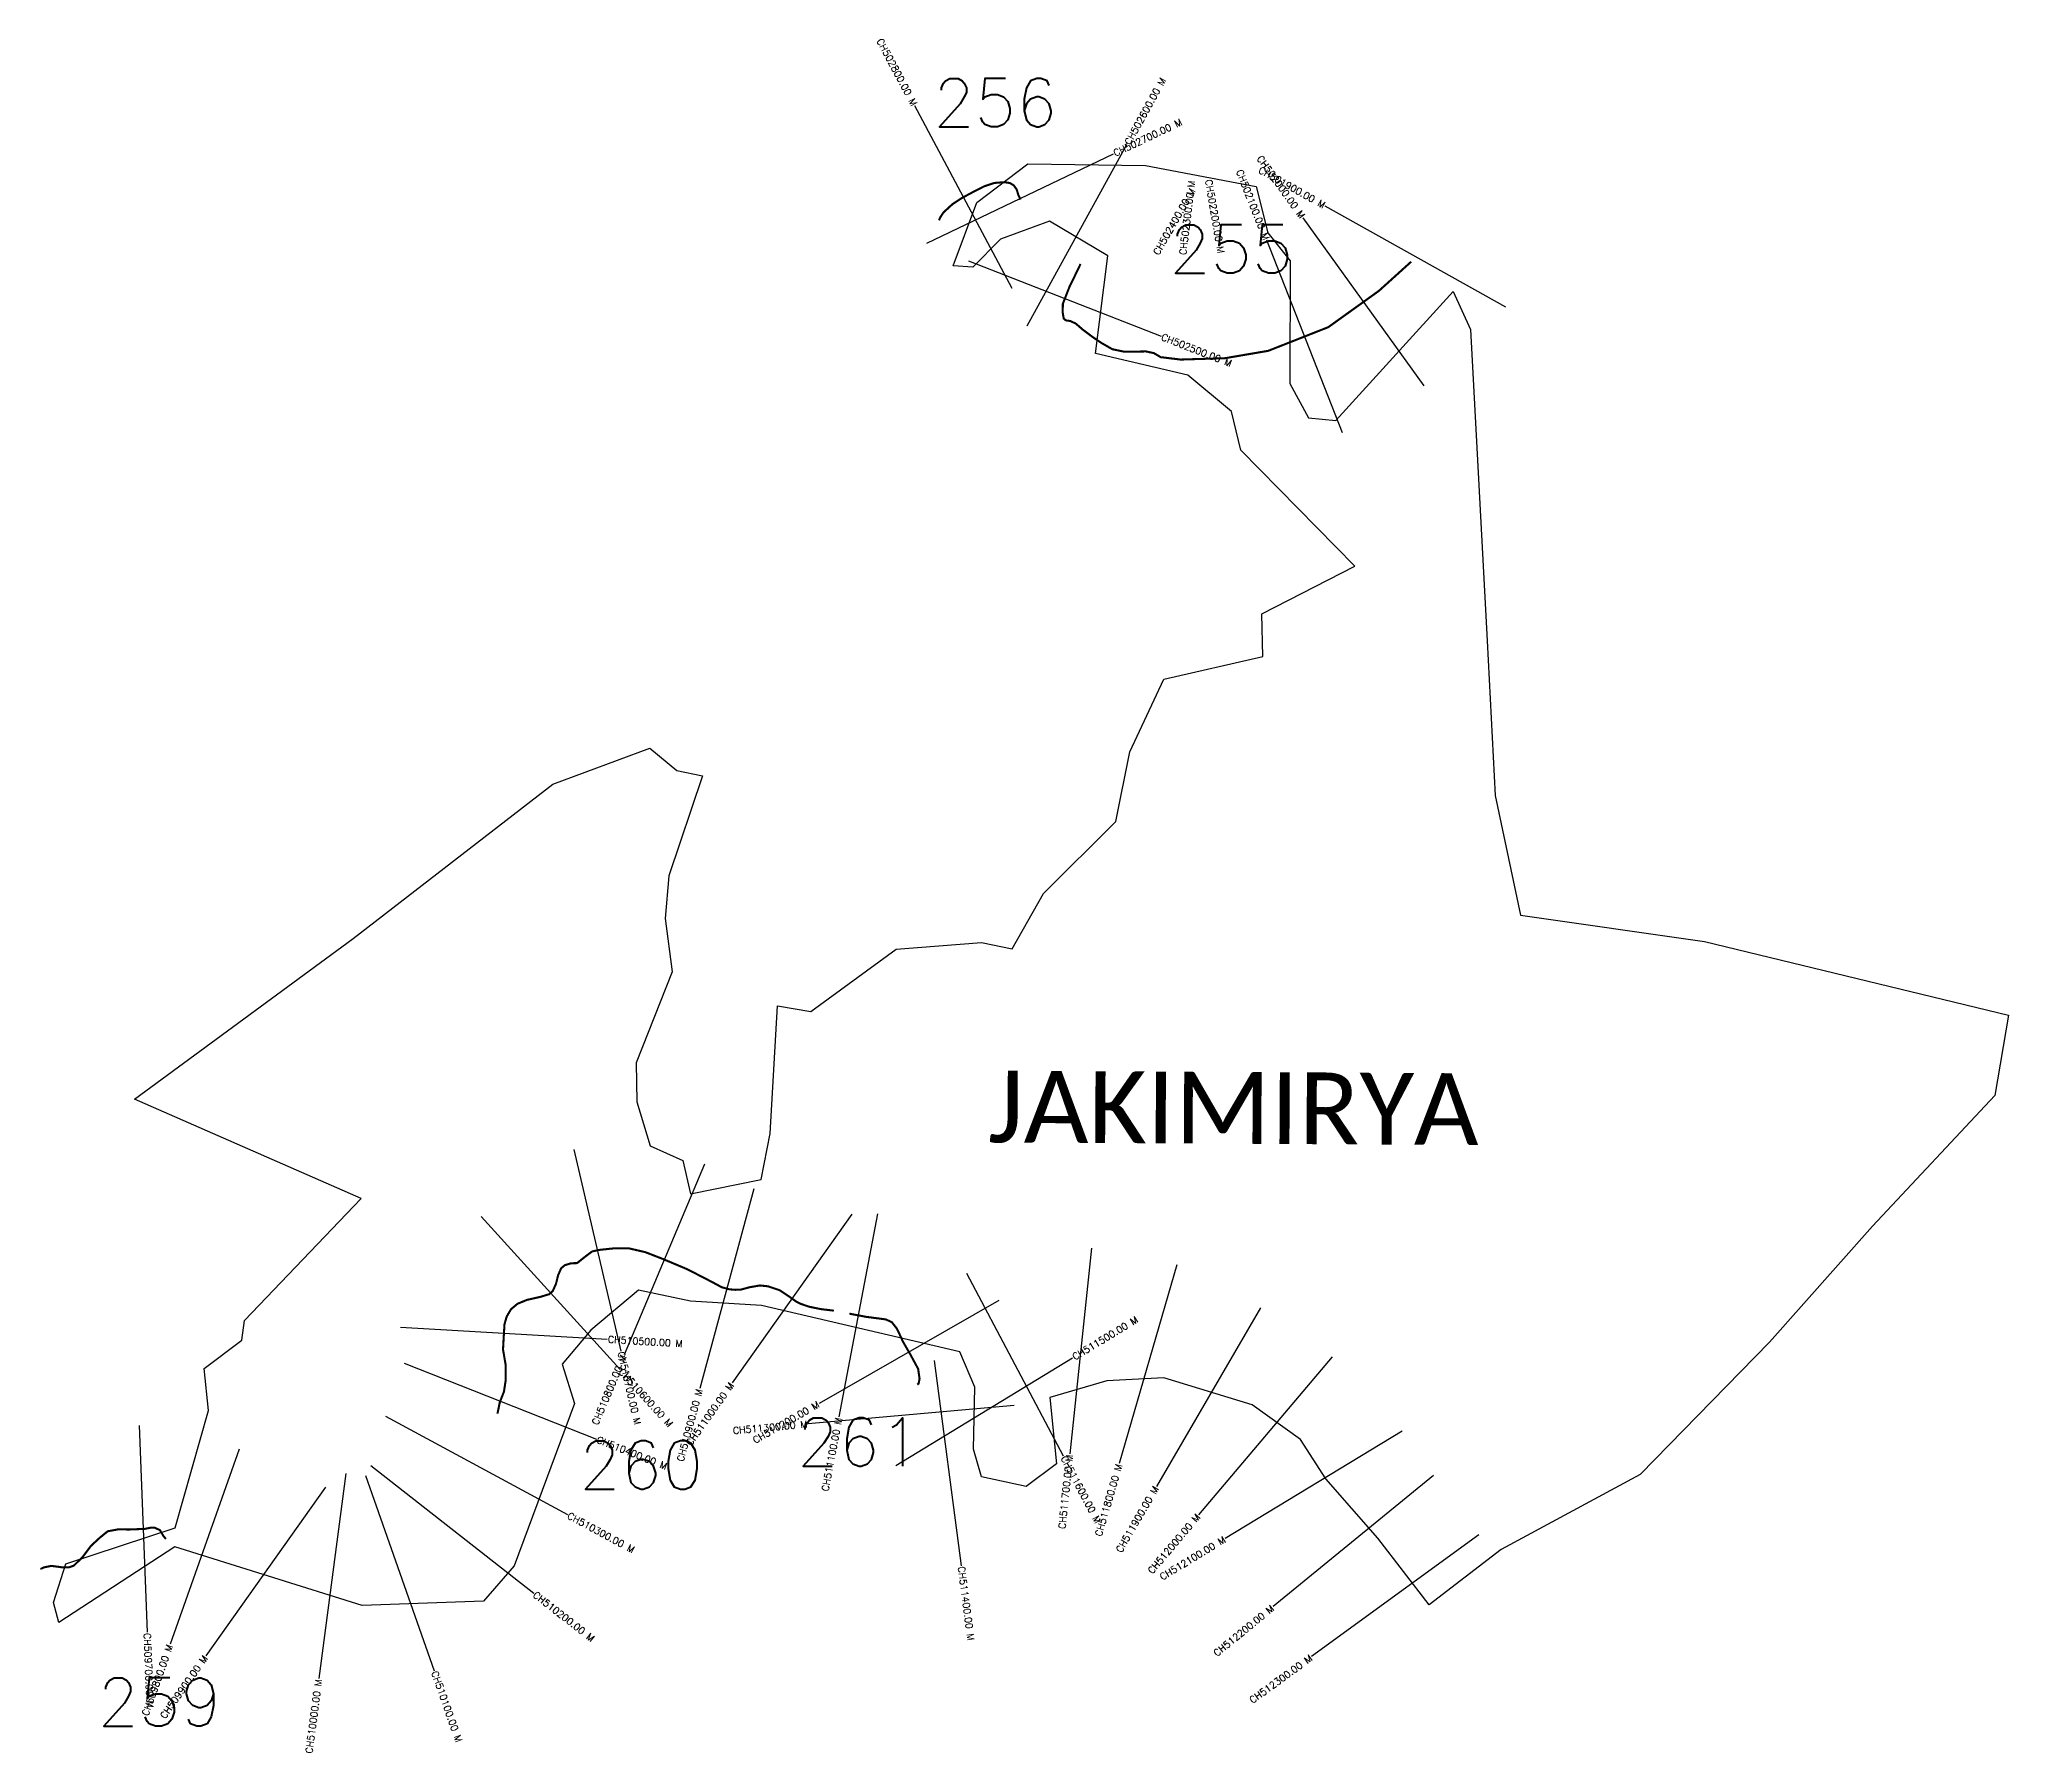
# Model space of a CAD drawing. Header units: metres. Extents: x 314766 to 317620, y 1882443 to 1884928.
import ezdxf
from ezdxf.enums import TextEntityAlignment as Align

# ---------------------------------------------------------------- set-up
doc = ezdxf.new("R2010")
doc.units = ezdxf.units.M
for name, color, linetype in [('CS', 134, 'Continuous'), ('CSMark', 6, 'Continuous'), ('NATURALLY PROTECTED', 3, 'Continuous'), ('village', 3, 'Continuous'), ('VILLAGE NAME', 250, 'Continuous')]:
    doc.layers.add(name, color=color, linetype=linetype)
doc.styles.get("Standard").update_dxf_attribs({"font": 'simplex.shx'})

msp = doc.modelspace()

# ---------------------------------------------------------------- linework, layer by layer
at = {"color": 6, "flags": 128}
msp.add_lwpolyline([(316395.7, 1883999.5), (316539.4, 1884032.4)], dxfattribs=at)
at = {"layer": 'CS'}
for p, q in [((316175.7, 1884566.4), (316034.7, 1884831.2)), ((316051.9, 1884631.9), (316322.5, 1884761.4)), ((316197.5, 1884512.1), (316342.2, 1884774.9)), ((316773, 1884425.3), (316597.8, 1884668.8)), ((316891.3, 1884539.3), (316629.5, 1884685.8)), ((316654.7, 1884357.1), (316545, 1884636.3)), ((316112.5, 1884606.3), (316391.9, 1884496.9)), ((315540.6, 1883317.6), (315608.5, 1883025.4)), ((315730, 1883296.2), (315613.3, 1883019.8)), ((315801.4, 1883260.7), (315723, 1882971.1)), ((315405.9, 1883220.6), (315607.6, 1882998.6)), ((315943.5, 1883223.9), (315769.9, 1882979.2)), ((315980.5, 1883224.6), (315924.8, 1882929.8)), ((316290.8, 1883174.7), (316259.3, 1882876.3)), ((316109.5, 1883138.5), (316249.7, 1882873.3)), ((316414.7, 1883150.3), (316331.1, 1882862.2)), ((316156.3, 1883098.7), (315896, 1882949.5)), ((316535.8, 1883088.3), (316384.9, 1882829.1)), ((315289.4, 1883060.1), (315588.9, 1883042.5)), ((316007.2, 1882859.4), (316263.4, 1883015.4)), ((316063, 1883011.6), (316102, 1882714.1)), ((316639.8, 1883017.1), (316446, 1882788.1)), ((315294.3, 1883007.9), (315573.4, 1882897.8)), ((315267.5, 1882931.1), (315531.3, 1882788.2)), ((316178.8, 1882946.5), (315880, 1882919.7)), ((314910.4, 1882917.3), (314922, 1882617.5)), ((316741, 1882909.3), (316484.5, 1882753.6)), ((315055.5, 1882883.1), (314955.2, 1882600.3)), ((315209.7, 1882847.8), (315170.6, 1882550.4)), ((315238.6, 1882844.9), (315338, 1882561.8)), ((315246.3, 1882859.5), (315482.4, 1882674.4)), ((316786.4, 1882845.1), (316554.3, 1882654.9)), ((315180.3, 1882828.2), (315007.1, 1882583.3)), ((316852.3, 1882758.9), (316609.8, 1882582.2))]:
    msp.add_line(p, q, dxfattribs=at)
at = {"layer": 'NATURALLY PROTECTED', "const_width": 3, "flags": 128}
for points in [[(316187.9, 1884695.3), (316184.8, 1884701.7), (316182.4, 1884709.8), (316178.2, 1884715.8), (316172.3, 1884719.3), (316164.1, 1884720.4), (316149.7, 1884719.3), (316135, 1884714.3), (316122.3, 1884707.9), (316103.3, 1884697.7), (316089.2, 1884688.5), (316076.2, 1884676.5), (316071.5, 1884669.3), (316069.8, 1884665.1)], [(316754.2, 1884605.1), (316707.5, 1884562.9), (316634.1, 1884510.2), (316547.1, 1884475.9), (316484.5, 1884465.2), (316420, 1884463.2), (316391.1, 1884466.7), (316381.3, 1884472.5), (316369.9, 1884475), (316352.6, 1884474.7), (316338.2, 1884474.6), (316321.1, 1884478.2), (316305.5, 1884487.1), (316292.8, 1884495.7), (316278.2, 1884506.6), (316267.9, 1884515.5), (316260, 1884519.1), (316253.7, 1884520), (316250.6, 1884522.6), (316249.1, 1884531.2), (316249.3, 1884544.1), (316258.9, 1884568.7), (316268.9, 1884589.2), (316275, 1884601.9)], [(315429.7, 1882934.6), (315433.1, 1882951), (315439.1, 1882966.4), (315441.5, 1882982), (315441.5, 1883005.7), (315437.8, 1883027.7), (315438.9, 1883047.5), (315439.9, 1883064.2), (315443.1, 1883075.4), (315449.4, 1883086.1), (315458.9, 1883094), (315472.6, 1883099.6), (315492.1, 1883104), (315504.9, 1883107.9), (315510, 1883112.6), (315514.6, 1883123), (315517.7, 1883135.5), (315522.1, 1883145.5), (315527.4, 1883149.9), (315536.5, 1883152.7), (315545.1, 1883152.9), (315549.9, 1883156.7), (315559, 1883163.9), (315566.7, 1883169.7), (315576.7, 1883172), (315599.4, 1883174.4), (315619.9, 1883174.4), (315644, 1883168.8), (315670.3, 1883158.6), (315704.9, 1883144), (315738.9, 1883126.5), (315754.9, 1883117.9), (315766, 1883114.9), (315774.4, 1883114.2), (315782.3, 1883114.4), (315795.1, 1883117.9), (315810.2, 1883120.5), (315821.8, 1883119.3), (315839, 1883113.5), (315852.9, 1883104.2), (315863, 1883097), (315869, 1883093.9), (315881.8, 1883089.6), (315898.5, 1883086.2), (315915.4, 1883084.2), (315917.4, 1883083.8)], [(315939.8, 1883079.6), (315964.1, 1883075), (315992.5, 1883071.3), (316001.3, 1883067.3), (316008.4, 1883058.3), (316012.9, 1883049.1), (316017.4, 1883039.3), (316028.3, 1883020.3), (316039.5, 1882999.6), (316041.6, 1882985.2), (316040.2, 1882978.2), (316038.3, 1882976.7)], [(314767.2, 1882709.3), (314772.3, 1882711.7), (314783, 1882713.8), (314799.4, 1882711.7), (314808.3, 1882711.6), (314815.6, 1882714.2), (314828.4, 1882726.7), (314840.3, 1882742.7), (314853.3, 1882754.7), (314864.7, 1882764), (314879.9, 1882766.8), (314896, 1882766.6), (314918.5, 1882767.5), (314926.4, 1882769.1), (314933, 1882769.1), (314940.4, 1882765.7), (314945.5, 1882757.2), (314949.1, 1882752.9)]]:
    msp.add_lwpolyline(points, dxfattribs=at)
at = {"layer": 'village', "color": 6}
for points in [[(316539.4, 1884032.4, 0), (316537.7, 1884094.5, 0), (316672.7, 1884163.6, 0), (316507.2, 1884331.8, 0), (316493.7, 1884387.9, 0), (316430.5, 1884440.7, 0), (316296.6, 1884472, 0), (316314.6, 1884613.6, 0), (316230, 1884664.1, 0), (316158.9, 1884637.9, 0), (316119, 1884597, 0), (316090.4, 1884599, 0), (316124.4, 1884691, 0), (316198.6, 1884747, 0), (316369.3, 1884744.8, 0), (316529.3, 1884714.4, 0), (316546.2, 1884646.9, 0), (316578.6, 1884606.2, 0), (316578.4, 1884428.3, 0), (316605.2, 1884378.5, 0), (316645.1, 1884374.7, 0), (316815, 1884561.7, 0), (316840.3, 1884506.6, 0), (316864.3, 1884055.4, 0), (316876.2, 1883830.9, 0), (316912.5, 1883657.5, 0), (317179.2, 1883619.4, 0), (317620.3, 1883512.6, 0), (317600.5, 1883396, 0), (317422.8, 1883206.4, 0), (317273.7, 1883038.5, 0), (317086, 1882846.3, 0), (316884.8, 1882737.6, 0), (316780.4, 1882657.2, 0), (316705.8, 1882754.1, 0), (316630.4, 1882840.2, 0), (316593.6, 1882897.3, 0), (316523.5, 1882947.6, 0), (316395.8, 1882986.4, 0), (316313, 1882982, 0), (316230.4, 1882957.8, 0), (316240.2, 1882861.9, 0), (316196.1, 1882829.1, 0), (316131.5, 1882843.1, 0), (316119.7, 1882883.2, 0), (316121.6, 1882972.8, 0)], [(316121.6, 1882972.8, 0), (316100.1, 1883024.2, 0), (315812.7, 1883091.3, 0), (315709.7, 1883097.9, 0), (315634, 1883113.8, 0), (315565.2, 1883055.8, 0), (315523.3, 1883006.2, 0), (315541.3, 1882949.1, 0), (315453.8, 1882714, 0), (315409.3, 1882662.8, 0), (315233.8, 1882656.3, 0), (314962.1, 1882741.3, 0), (314793.7, 1882631.6, 0), (314786.1, 1882660.6, 0), (314804, 1882716.7, 0), (314962.7, 1882768.8, 0), (315010.8, 1882939.4, 0), (315004.7, 1883000.3, 0), (315059.1, 1883041.3, 0), (315062.9, 1883069.9, 0), (315232.3, 1883246.8, 0), (314903.8, 1883390.8, 0), (315220.4, 1883623.5, 0), (315510.1, 1883847.4, 0), (315650.5, 1883899.7, 0), (315689.9, 1883867.4, 0), (315727, 1883859.7, 0), (315678.2, 1883714.4, 0), (315673, 1883652.7, 0), (315683.2, 1883575.3, 0), (315630.9, 1883443.4, 0), (315631.9, 1883386.7, 0), (315650.9, 1883322.8, 0), (315698.5, 1883301.7, 0), (315709.5, 1883253.5, 0), (315812, 1883274.1, 0), (315825.2, 1883340.9, 0), (315835.7, 1883526.2, 0), (315884.1, 1883517.8, 0), (316007.9, 1883608.1, 0), (316131.6, 1883617.8, 0), (316176, 1883608.7, 0), (316221.4, 1883689, 0), (316325.9, 1883793.1, 0), (316346.4, 1883894.4, 0), (316395.7, 1883999.5, 0)]]:
    msp.add_polyline3d(points, dxfattribs=at)

# ---------------------------------------------------------------- texts
at = {"char_height": 70, "attachment_point": 1}
for s, insert in [('256', (316061.4, 1884870.7)), ('255', (316403.4, 1884658.6)), ('261', (315864, 1882928.3)), ('260', (315548.1, 1882895)), ('259', (314849.9, 1882551.5))]:
    msp.add_mtext_dynamic_manual_height_columns(s, width=95.172, gutter_width=1, heights=[0], dxfattribs=dict(at, insert=insert))
at = {"layer": 'CSMark'}
for s, rotation, p in [('CH502800.00 M', 298.0347, (316034.3, 1884832.1)), ('CH502000.00 M', 305.7366, (316597.2, 1884669.6)), ('CH502200.00 M', 279.7501, (316478.8, 1884617.4)), ('CH502100.00 M', 291.4594, (316544.6, 1884637.2)), ('CH501900.00 M', 330.7724, (316628.7, 1884686.3)), ('CH510800.00 M', 67.0948, (315612.9, 1883018.9)), ('CH510900.00 M', 74.8561, (315722.7, 1882970.2)), ('CH511000.00 M', 54.6439, (315769.3, 1882978.4)), ('CH511200.00 M', 29.8227, (315895.1, 1882949)), ('CH511100.00 M', 79.3027, (315924.6, 1882928.8)), ('CH511300.00 M', 5.1206, (315879, 1882919.6)), ('CH511700.00 M', 83.9793, (316259.2, 1882875.3)), ('CH511800.00 M', 73.8157, (316330.8, 1882861.3)), ('CH511900.00 M', 59.8019, (316384.4, 1882828.2)), ('CH512000.00 M', 49.7659, (316445.4, 1882787.3)), ('CH512100.00 M', 31.2569, (316483.7, 1882753.1)), ('CH512200.00 M', 39.3287, (316553.5, 1882654.3)), ('CH509800.00 M', 70.477, (314954.9, 1882599.4)), ('CH509900.00 M', 54.7295, (315006.5, 1882582.5)), ('CH512300.00 M', 36.0832, (316609, 1882581.6)), ('CH510000.00 M', 82.5088, (315170.5, 1882549.4))]:
    msp.add_text(s, height=10, rotation=rotation, dxfattribs=at).set_placement(p, align=Align.MIDDLE_RIGHT)
for s, rotation, p in [('CH502600.00 M', 61.1757, (316342.6, 1884775.8)), ('CH502700.00 M', 25.563, (316323.4, 1884761.8)), ('CH502400.00 M', 60.2723, (316383.9, 1884616.2)), ('CH502300.00 M', 83.0891, (316423, 1884615)), ('CH502500.00 M', 338.6114, (316392.8, 1884496.6)), ('CH511500.00 M', 31.3417, (316264.3, 1883015.9)), ('CH510500.00 M', 356.6309, (315589.9, 1883042.4)), ('CH510700.00 M', 283.0838, (315608.7, 1883024.4)), ('CH510600.00 M', 312.2559, (315608.3, 1882997.8)), ('CH510400.00 M', 338.4844, (315574.3, 1882897.5)), ('CH511600.00 M', 297.8612, (316250.2, 1882872.4)), ('CH510300.00 M', 331.5706, (315532.2, 1882787.8)), ('CH511400.00 M', 277.4672, (316102.1, 1882713.1)), ('CH510200.00 M', 321.9076, (315483.2, 1882673.8)), ('CH509700.00 M', 272.2149, (314922, 1882616.5)), ('CH510100.00 M', 289.3463, (315338.4, 1882560.9))]:
    msp.add_text(s, height=10, rotation=rotation, dxfattribs=at).set_placement(p, align=Align.MIDDLE_LEFT)
at = {"layer": 'VILLAGE NAME', "insert": (316141.4, 1883432.1), "char_height": 104.042, "attachment_point": 1, "rotation": 359.6762}
msp.add_mtext_dynamic_manual_height_columns('{\\fCalibri|b0|i0|c0|p34;JAKIMIRYA}', width=1142.412, gutter_width=520.2, heights=[0], dxfattribs=at)

doc.saveas('drawing.dxf')
